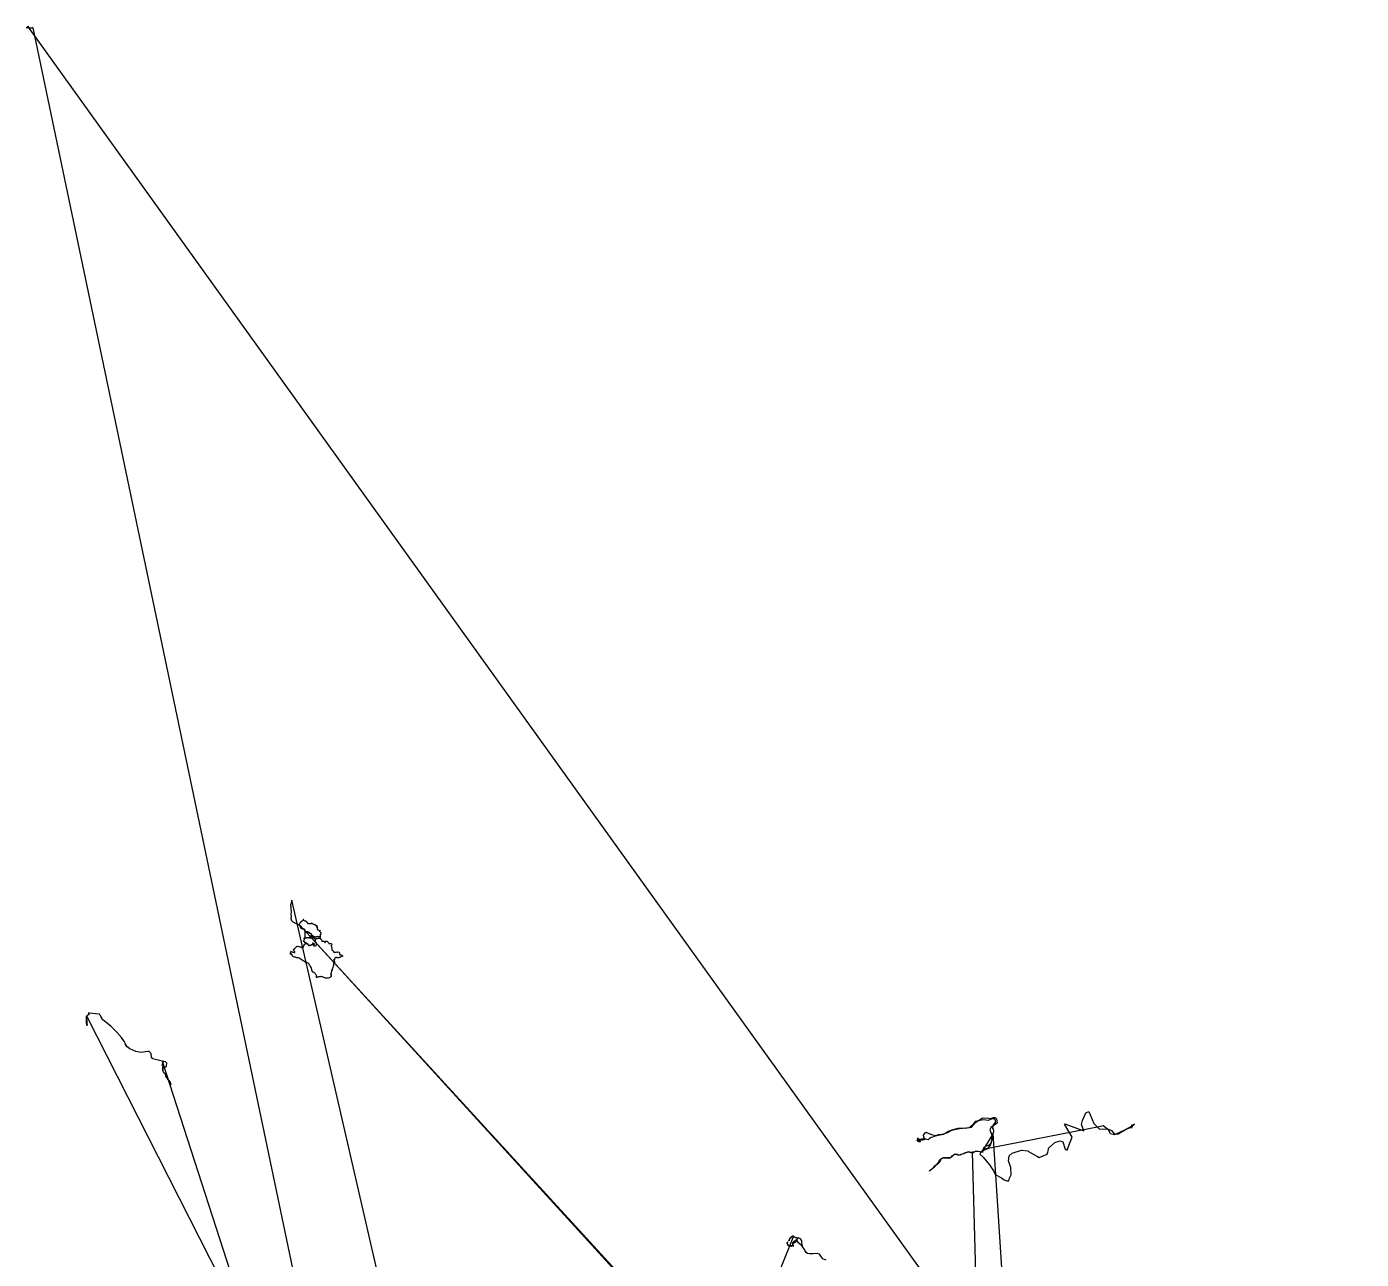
# Model space of a CAD drawing. Header units: metres. Extents: x 534009 to 558760, y 1823984 to 1869097.
# Drawn here: x 534009 to 558443, y 1846540 to 1869097 of the extents above; entities that cross this region are included whole.
import ezdxf

# ---------------------------------------------------------------- set-up
doc = ezdxf.new("R2010")
doc.units = ezdxf.units.M
doc.header["$MEASUREMENT"] = 0
doc.layers.add('Tracklog', color=7, linetype='Continuous')

msp = doc.modelspace()

# ---------------------------------------------------------------- linework, layer by layer
at = {"layer": 'Tracklog', "color": 18}
for points in [[(558443, 1835129, 299), (534042, 1869090, 423), (534045, 1869093, 416), (534019, 1869092, 380), (534020, 1869096, 379), (534015, 1869079, 370), (534015, 1869073, 368), (534012, 1869076, 366), (534009, 1869073, 367), (534009, 1869075, 365), (534010, 1869082, 367), (534013, 1869085, 368), (534015, 1869087, 366), (534019, 1869089, 365), (534024, 1869097, 367), (534026, 1869096, 368), (534027, 1869091, 367), (534029, 1869087, 367), (534026, 1869090, 364), (534034, 1869086, 364), (534045, 1869084, 363), (534064, 1869076, 348), (534077, 1869075, 344), (534078, 1869075, 344), (534085, 1869076, 344), (534088, 1869076, 344), (534097, 1869076, 344), (534108, 1869078, 343), (534116, 1869080, 340), (534123, 1869079, 337), (534127, 1869083, 337), (534129, 1869083, 338), (534128, 1869081, 339), (534124, 1869075, 339), (534123, 1869076, 341), (534123, 1869075, 344), (534123, 1869074, 345), (534121, 1869072, 343), (534121, 1869074, 342), (540851, 1836930, 271)], [(543100, 1834716, 218), (538864, 1853115, 615), (538864, 1853113, 617), (538861, 1853110, 618), (538861, 1853109, 618), (538859, 1853092, 620), (538852, 1853058, 619), (538840, 1853018, 620), (538845, 1852977, 621), (538844, 1852936, 623), (538850, 1852908, 623), (538849, 1852900, 622), (538847, 1852853, 619), (538848, 1852817, 618), (538845, 1852778, 615), (538854, 1852739, 612), (538884, 1852716, 611), (538916, 1852695, 609), (538944, 1852686, 609), (538982, 1852669, 608), (539013, 1852651, 605), (539025, 1852605, 602), (539070, 1852592, 600), (539095, 1852568, 597), (539100, 1852545, 595), (539107, 1852538, 590), (539108, 1852538, 589), (539143, 1852535, 587), (539185, 1852519, 582), (539206, 1852501, 576), (539236, 1852467, 566), (539262, 1852433, 560), (539281, 1852402, 556), (539293, 1852361, 548), (539298, 1852350, 545), (539299, 1852350, 546), (539299, 1852349, 544), (539301, 1852342, 547), (539306, 1852333, 545), (539310, 1852323, 543), (539311, 1852320, 542), (539310, 1852305, 541), (539307, 1852290, 540), (539302, 1852278, 537), (539292, 1852270, 534), (539285, 1852269, 532), (539277, 1852271, 531), (539268, 1852287, 532), (539263, 1852299, 535), (539266, 1852302, 537), (539264, 1852299, 544), (539268, 1852310, 545), (539260, 1852319, 544), (539264, 1852321, 547), (539272, 1852318, 546), (539256, 1852324, 547), (539249, 1852320, 547), (539253, 1852321, 545), (539243, 1852334, 543), (539249, 1852326, 540), (539258, 1852320, 535), (539254, 1852324, 530), (539247, 1852331, 531), (539252, 1852322, 530), (539260, 1852322, 534), (539260, 1852315, 530), (539263, 1852312, 536), (539264, 1852311, 538), (539256, 1852319, 538), (539257, 1852318, 535), (539257, 1852311, 534), (539253, 1852312, 534), (539248, 1852314, 535), (539247, 1852313, 536), (539239, 1852305, 537), (539229, 1852297, 536), (539220, 1852292, 536), (539206, 1852285, 535), (539184, 1852281, 534), (539176, 1852280, 534), (539160, 1852292, 534), (539153, 1852303, 531), (539150, 1852305, 530), (539148, 1852311, 530), (539145, 1852316, 530), (539134, 1852321, 532), (539121, 1852320, 532), (539118, 1852318, 531), (539115, 1852327, 532), (539114, 1852328, 532), (539109, 1852327, 532), (539106, 1852329, 531), (539106, 1852329, 530), (539108, 1852329, 530), (539104, 1852329, 530), (539101, 1852333, 531), (539100, 1852342, 533), (539094, 1852343, 534), (539093, 1852348, 535), (539090, 1852352, 536), (539084, 1852358, 539), (539079, 1852363, 543), (539076, 1852366, 545), (539077, 1852370, 544), (539077, 1852371, 544), (539081, 1852375, 546), (539085, 1852377, 549), (539086, 1852376, 549), (539087, 1852380, 551), (539091, 1852380, 553), (539091, 1852387, 555), (539092, 1852391, 558), (539093, 1852397, 561), (539094, 1852398, 561), (539095, 1852404, 563), (539086, 1852409, 565), (539086, 1852416, 568), (539090, 1852421, 568), (539093, 1852421, 569), (539098, 1852420, 569), (539102, 1852422, 569), (539101, 1852423, 568), (539101, 1852423, 567), (539104, 1852421, 565), (539103, 1852418, 563), (539107, 1852417, 564), (539108, 1852420, 565), (539113, 1852423, 563), (539118, 1852422, 561), (539124, 1852423, 558), (539131, 1852425, 558), (539135, 1852428, 559), (539137, 1852427, 556), (539141, 1852428, 555), (539147, 1852429, 556), (539158, 1852431, 555), (539165, 1852430, 557), (539171, 1852425, 559), (539178, 1852424, 560), (539185, 1852423, 560), (539191, 1852422, 560), (539197, 1852422, 561), (539201, 1852424, 563), (539207, 1852422, 562), (539206, 1852427, 561), (539204, 1852432, 562), (539206, 1852435, 560), (539205, 1852438, 558), (539207, 1852436, 557), (539212, 1852436, 557), (539215, 1852436, 553), (539206, 1852435, 554), (539202, 1852438, 554), (539198, 1852441, 556), (539195, 1852446, 560), (539196, 1852454, 559), (539193, 1852457, 559), (539194, 1852458, 559), (539204, 1852462, 560), (539214, 1852457, 560), (539219, 1852455, 560), (539238, 1852450, 560), (539245, 1852453, 561), (539251, 1852452, 561), (539268, 1852433, 558), (539270, 1852430, 555), (539270, 1852432, 556), (539269, 1852434, 559), (539271, 1852433, 559), (539270, 1852429, 559), (539271, 1852429, 558), (539272, 1852432, 557), (539269, 1852432, 558), (539272, 1852424, 560), (539283, 1852400, 556), (539291, 1852398, 554), (539300, 1852401, 553), (539310, 1852404, 551), (539317, 1852408, 549), (539321, 1852410, 547), (539326, 1852411, 544), (539332, 1852413, 541), (539336, 1852415, 539), (539341, 1852413, 536), (539348, 1852417, 534), (539352, 1852417, 533), (539359, 1852418, 532), (539369, 1852416, 531), (539375, 1852419, 529), (539385, 1852419, 526), (539389, 1852412, 526), (539387, 1852406, 527), (539389, 1852399, 522), (539394, 1852396, 521), (539408, 1852385, 519), (539413, 1852373, 518), (539411, 1852363, 519), (539410, 1852359, 520), (539423, 1852359, 522), (539431, 1852359, 524), (539444, 1852359, 524), (539456, 1852356, 526), (539461, 1852355, 527), (539466, 1852343, 527), (539470, 1852339, 525), (539478, 1852339, 521), (539474, 1852342, 521), (539475, 1852352, 522), (539470, 1852357, 521), (539475, 1852360, 521), (539482, 1852360, 521), (539492, 1852361, 521), (539501, 1852360, 521), (539515, 1852356, 521), (539519, 1852342, 519), (539527, 1852336, 520), (539534, 1852330, 521), (539545, 1852320, 522), (539547, 1852318, 521), (539554, 1852313, 521), (539552, 1852310, 525), (539554, 1852317, 524), (539564, 1852320, 522), (539569, 1852322, 522), (539583, 1852321, 523), (539591, 1852315, 525), (539600, 1852301, 526), (539592, 1852290, 524), (539588, 1852288, 522), (539587, 1852286, 517), (539584, 1852278, 515), (539586, 1852271, 514), (539586, 1852270, 512), (539589, 1852264, 513), (539589, 1852254, 513), (539593, 1852239, 512), (539595, 1852229, 513), (539597, 1852220, 513), (539597, 1852204, 513), (539603, 1852199, 514), (539614, 1852194, 515), (539620, 1852182, 515), (539624, 1852179, 515), (539631, 1852158, 512), (539646, 1852155, 512), (539665, 1852158, 514), (539681, 1852160, 515), (539694, 1852165, 514), (539703, 1852161, 514), (539708, 1852157, 516), (539705, 1852161, 518), (539713, 1852165, 518), (539726, 1852158, 517), (539734, 1852148, 515), (539737, 1852137, 514), (539737, 1852127, 515), (539741, 1852113, 516), (539752, 1852114, 515), (539760, 1852111, 513), (539765, 1852106, 512), (539771, 1852109, 513), (539772, 1852109, 513), (539775, 1852105, 515), (539782, 1852100, 515), (539788, 1852093, 515), (539790, 1852086, 516), (539788, 1852083, 518), (539784, 1852084, 517), (539782, 1852085, 517), (539776, 1852086, 520), (539771, 1852087, 518), (539767, 1852083, 522), (539765, 1852082, 526), (539764, 1852081, 528), (539761, 1852078, 529), (539751, 1852072, 531), (539743, 1852065, 532), (539739, 1852065, 530), (539732, 1852062, 531), (539724, 1852057, 535), (539720, 1852055, 535), (539714, 1852055, 538), (539701, 1852055, 542), (539696, 1852058, 542), (539687, 1852059, 543), (539686, 1852063, 544), (539683, 1852061, 547), (539676, 1852065, 550), (539668, 1852062, 551), (539659, 1852057, 552), (539651, 1852051, 554), (539645, 1852041, 556), (539645, 1852028, 558), (539644, 1852025, 561), (539643, 1852021, 561), (539639, 1852024, 563), (539636, 1852026, 564), (539637, 1852029, 565), (539638, 1852031, 568), (539635, 1852026, 566), (539634, 1852023, 565), (539631, 1852021, 565), (539629, 1852020, 566), (539630, 1852021, 569), (539629, 1852015, 571), (539637, 1852007, 570), (539640, 1851995, 571), (539641, 1851988, 571), (539644, 1851975, 570), (539645, 1851961, 569), (539643, 1851956, 571), (539640, 1851954, 575), (539638, 1851957, 578), (539641, 1851954, 581), (539641, 1851955, 581), (539640, 1851958, 584), (539640, 1851956, 581), (539638, 1851955, 584), (539636, 1851954, 585), (539634, 1851952, 584), (539627, 1851950, 585), (539626, 1851946, 587), (539628, 1851944, 587), (539627, 1851935, 590), (539628, 1851925, 593), (539627, 1851918, 596), (539625, 1851919, 599), (539624, 1851915, 597), (539624, 1851918, 599), (539621, 1851920, 600), (539622, 1851920, 602), (539624, 1851918, 603), (539624, 1851920, 601), (539624, 1851917, 602), (539627, 1851917, 600), (539626, 1851910, 601), (539622, 1851897, 601), (539615, 1851888, 602), (539611, 1851875, 603), (539607, 1851863, 605), (539603, 1851852, 606), (539601, 1851844, 606), (539602, 1851840, 605), (539600, 1851840, 606), (539602, 1851840, 610), (539607, 1851838, 606), (539611, 1851837, 604), (539608, 1851838, 607), (539601, 1851837, 611), (539601, 1851838, 612), (539599, 1851836, 614), (539598, 1851836, 613), (539598, 1851836, 610), (539590, 1851820, 608), (539587, 1851805, 608), (539582, 1851795, 607), (539582, 1851783, 609), (539584, 1851776, 611), (539581, 1851776, 611), (539588, 1851773, 615), (539588, 1851775, 616), (539583, 1851775, 621), (539576, 1851772, 623), (539584, 1851771, 624), (539585, 1851775, 625), (539584, 1851774, 627), (539584, 1851766, 628), (539580, 1851760, 633), (539576, 1851752, 637), (539572, 1851747, 639), (539578, 1851745, 638), (539577, 1851741, 637), (539580, 1851739, 639), (539582, 1851732, 641), (539584, 1851733, 642), (539586, 1851734, 644), (539586, 1851734, 643), (539581, 1851737, 640), (539583, 1851737, 636), (539586, 1851736, 639), (539582, 1851731, 644), (539580, 1851729, 645), (539584, 1851720, 647), (539586, 1851717, 648), (539573, 1851710, 651), (539568, 1851706, 651), (539549, 1851694, 652), (539530, 1851687, 651), (539504, 1851684, 654), (539481, 1851684, 659), (539462, 1851691, 657), (539456, 1851692, 656), (539455, 1851693, 655), (539452, 1851696, 655), (539437, 1851706, 657), (539423, 1851709, 659), (539409, 1851713, 661), (539393, 1851711, 662), (539386, 1851714, 661), (539373, 1851710, 662), (539359, 1851710, 663), (539343, 1851709, 663), (539333, 1851702, 662), (539325, 1851691, 661), (539319, 1851696, 662), (539310, 1851709, 660), (539312, 1851719, 660), (539313, 1851732, 660), (539308, 1851745, 659), (539297, 1851759, 655), (539288, 1851773, 652), (539271, 1851784, 650), (539255, 1851794, 647), (539242, 1851801, 645), (539238, 1851811, 640), (539237, 1851813, 638), (539239, 1851811, 640), (539236, 1851819, 641), (539238, 1851812, 642), (539237, 1851813, 643), (539239, 1851815, 643), (539237, 1851812, 643), (539239, 1851812, 642), (539236, 1851815, 643), (539227, 1851833, 637), (539229, 1851848, 632), (539224, 1851864, 624), (539221, 1851870, 618), (539213, 1851887, 613), (539208, 1851896, 612), (539201, 1851905, 609), (539195, 1851916, 607), (539189, 1851925, 605), (539178, 1851941, 603), (539164, 1851958, 600), (539151, 1851963, 600), (539150, 1851963, 600), (539137, 1851969, 598), (539120, 1851977, 594), (539109, 1851983, 591), (539108, 1851984, 589), (539119, 1851980, 588), (539124, 1851985, 589), (539124, 1851980, 591), (539120, 1851975, 593), (539120, 1851969, 593), (539119, 1851971, 593), (539103, 1851986, 591), (539085, 1851993, 588), (539069, 1852003, 586), (539051, 1852015, 586), (539033, 1852028, 588), (539017, 1852036, 589), (539001, 1852050, 588), (538982, 1852055, 586), (538967, 1852060, 584), (538953, 1852060, 583), (538944, 1852061, 581), (538927, 1852067, 578), (538909, 1852071, 575), (538895, 1852076, 572), (538886, 1852079, 571), (538878, 1852088, 569), (538878, 1852093, 569), (538876, 1852095, 567), (538874, 1852092, 569), (538872, 1852099, 571), (538866, 1852109, 567), (538861, 1852117, 561), (538858, 1852123, 558), (538854, 1852123, 556), (538845, 1852118, 556), (538839, 1852125, 557), (538837, 1852140, 558), (538840, 1852140, 557), (538840, 1852137, 552), (538841, 1852149, 548), (538843, 1852157, 548), (538845, 1852169, 543), (538846, 1852159, 547), (538845, 1852160, 548), (538848, 1852169, 550), (538845, 1852171, 547), (538839, 1852171, 543), (538850, 1852173, 540), (538868, 1852166, 537), (538874, 1852163, 536), (538879, 1852161, 537), (538891, 1852161, 536), (538896, 1852160, 535), (538907, 1852157, 535), (538917, 1852156, 533), (538919, 1852160, 535), (538918, 1852158, 537), (538920, 1852167, 538), (538914, 1852178, 539), (538904, 1852183, 538), (538900, 1852190, 532), (538893, 1852199, 533), (538896, 1852212, 531), (538909, 1852224, 530), (538911, 1852225, 530), (538922, 1852234, 531), (538929, 1852242, 534), (538940, 1852253, 538), (538950, 1852264, 540), (538961, 1852268, 541), (538970, 1852266, 543), (538979, 1852269, 543), (538986, 1852265, 542), (538995, 1852265, 540), (539006, 1852264, 539), (539029, 1852258, 537), (539030, 1852257, 537), (539047, 1852248, 536), (539048, 1852240, 534), (539036, 1852243, 531), (539036, 1852244, 531), (539044, 1852246, 532), (539058, 1852237, 530), (539067, 1852244, 530), (539069, 1852248, 531), (539075, 1852265, 532), (539085, 1852285, 534), (539096, 1852299, 533), (539100, 1852302, 534), (539115, 1852313, 533), (539117, 1852321, 534), (539108, 1852324, 532), (539116, 1852330, 530), (539126, 1852341, 530), (539121, 1852333, 531), (539120, 1852324, 530), (539123, 1852321, 531), (539144, 1852320, 531), (539153, 1852311, 532), (539161, 1852296, 531), (539171, 1852285, 529), (539189, 1852283, 528), (539200, 1852288, 527), (539225, 1852297, 528), (539239, 1852303, 529), (539251, 1852303, 530), (539257, 1852301, 529), (539269, 1852314, 527), (539266, 1852307, 522), (539265, 1852301, 525), (539264, 1852303, 527), (539267, 1852304, 532), (539272, 1852302, 532), (539270, 1852300, 533), (539260, 1852304, 536), (539249, 1852303, 546), (539255, 1852306, 545), (539256, 1852304, 544), (539257, 1852310, 542), (539265, 1852310, 543), (539261, 1852304, 541), (539258, 1852303, 542), (539257, 1852299, 541), (539264, 1852308, 539), (539264, 1852304, 535), (539260, 1852302, 535), (539259, 1852306, 534), (539262, 1852310, 537), (539260, 1852305, 539), (539254, 1852296, 544), (539253, 1852299, 547), (539256, 1852300, 549), (539265, 1852306, 558), (539261, 1852309, 559), (539264, 1852307, 557), (539262, 1852304, 561), (539266, 1852303, 556), (539276, 1852310, 547), (539274, 1852307, 546), (539278, 1852307, 540), (539274, 1852302, 540), (539267, 1852306, 540), (539269, 1852306, 528), (539269, 1852309, 525), (539272, 1852312, 527), (539273, 1852306, 527), (539270, 1852312, 532), (539273, 1852315, 530), (539268, 1852314, 531), (539267, 1852313, 534), (539265, 1852312, 535), (539265, 1852311, 536), (539266, 1852311, 541), (539267, 1852313, 539), (539264, 1852317, 540), (539272, 1852315, 537), (539267, 1852310, 536), (539269, 1852311, 539), (539265, 1852309, 540), (539263, 1852319, 536), (539269, 1852301, 542), (539264, 1852305, 544), (539266, 1852305, 547), (539259, 1852301, 554), (539266, 1852298, 544), (539260, 1852302, 544), (539264, 1852309, 548), (539260, 1852312, 553), (539264, 1852306, 553), (539269, 1852301, 553), (539270, 1852308, 528), (539271, 1852311, 527), (539272, 1852312, 522), (539271, 1852313, 522), (539270, 1852312, 519), (539278, 1852306, 521), (539269, 1852315, 527), (539270, 1852310, 525)], [(551358, 1839129, 400), (539008, 1852656, 605), (539017, 1852643, 599), (539018, 1852638, 595), (539019, 1852632, 592), (539021, 1852625, 592), (539023, 1852614, 593), (539033, 1852596, 594), (539032, 1852597, 593), (539040, 1852594, 592), (539049, 1852591, 592), (539056, 1852590, 592), (539058, 1852589, 593), (539073, 1852585, 594), (539075, 1852586, 593), (539088, 1852580, 594), (539086, 1852581, 594), (539096, 1852568, 591), (539101, 1852553, 585), (539105, 1852535, 580), (539107, 1852534, 575), (539113, 1852527, 573), (539118, 1852527, 575), (539113, 1852531, 579), (539110, 1852532, 582), (539114, 1852531, 582), (539117, 1852532, 584), (539129, 1852530, 584), (539135, 1852531, 583), (539145, 1852532, 584), (539164, 1852526, 582), (539166, 1852525, 582), (539176, 1852519, 581), (539194, 1852511, 579), (539197, 1852508, 576), (539204, 1852500, 575), (539210, 1852495, 572), (539215, 1852489, 571), (539229, 1852475, 569), (539233, 1852470, 567), (539238, 1852464, 565), (539252, 1852450, 566), (539253, 1852448, 564), (539254, 1852444, 561), (539256, 1852441, 559), (539256, 1852437, 559), (539262, 1852436, 560), (539266, 1852429, 563), (539271, 1852420, 563), (539270, 1852420, 563), (539270, 1852420, 560), (539272, 1852420, 560), (539276, 1852421, 560), (539274, 1852423, 561), (539273, 1852424, 562), (539275, 1852422, 562), (539279, 1852421, 562), (539276, 1852423, 563), (539275, 1852423, 562), (539268, 1852427, 562), (539264, 1852439, 563), (539265, 1852444, 563), (539265, 1852444, 563), (539271, 1852445, 563), (539282, 1852444, 562), (539285, 1852445, 562), (539291, 1852444, 559), (539301, 1852440, 555), (539309, 1852441, 552), (539314, 1852443, 552), (539319, 1852446, 550), (539321, 1852446, 548), (539324, 1852448, 548), (539327, 1852447, 547), (539330, 1852446, 547), (539332, 1852445, 544), (539334, 1852446, 544), (539341, 1852452, 540), (539347, 1852449, 538), (539352, 1852447, 538), (539358, 1852447, 539), (539363, 1852449, 540), (539370, 1852449, 540), (539370, 1852449, 540), (539371, 1852447, 539), (539372, 1852445, 539), (539381, 1852436, 536), (539380, 1852431, 533), (539381, 1852434, 533), (539384, 1852438, 533), (539385, 1852439, 533), (539387, 1852447, 534), (539389, 1852450, 534), (539389, 1852456, 534), (539389, 1852456, 534), (539389, 1852456, 536), (539389, 1852457, 538), (539388, 1852465, 538), (539389, 1852467, 537), (539390, 1852470, 537), (539390, 1852471, 537), (539385, 1852479, 538), (539385, 1852480, 539), (539387, 1852486, 541), (539390, 1852492, 541), (539391, 1852492, 541), (539397, 1852492, 541), (539400, 1852493, 542), (539401, 1852494, 541), (539402, 1852495, 542), (539401, 1852502, 541), (539405, 1852501, 543), (539405, 1852501, 543), (539405, 1852503, 543), (539403, 1852502, 541), (539399, 1852503, 541), (539392, 1852508, 541), (539391, 1852513, 540), (539392, 1852519, 539), (539388, 1852525, 537), (539386, 1852526, 537), (539379, 1852530, 536), (539377, 1852533, 536), (539377, 1852541, 534), (539378, 1852549, 533), (539378, 1852551, 532), (539382, 1852559, 533), (539380, 1852558, 533), (539381, 1852555, 535), (539381, 1852550, 535), (539375, 1852549, 536), (539371, 1852552, 535), (539367, 1852553, 535), (539364, 1852556, 536), (539358, 1852561, 537), (539354, 1852563, 537), (539345, 1852562, 538), (539340, 1852568, 539), (539336, 1852570, 539), (539332, 1852575, 539), (539333, 1852588, 538), (539334, 1852596, 538), (539337, 1852603, 537), (539338, 1852604, 537), (539334, 1852610, 538), (539329, 1852612, 539), (539324, 1852613, 539), (539320, 1852618, 540), (539320, 1852625, 540), (539324, 1852632, 539), (539328, 1852638, 539), (539327, 1852642, 538), (539326, 1852638, 539), (539324, 1852635, 542), (539325, 1852636, 543), (539326, 1852638, 543), (539326, 1852641, 542), (539324, 1852643, 541), (539316, 1852641, 541), (539316, 1852641, 539), (539310, 1852644, 538), (539302, 1852646, 538), (539297, 1852650, 538), (539298, 1852653, 538), (539296, 1852657, 538), (539295, 1852659, 538), (539292, 1852659, 540), (539287, 1852657, 541), (539281, 1852658, 540), (539277, 1852662, 541), (539272, 1852666, 539), (539263, 1852668, 540), (539253, 1852671, 538), (539244, 1852674, 540), (539234, 1852684, 544), (539233, 1852690, 545), (539226, 1852689, 544), (539214, 1852685, 547), (539209, 1852682, 543), (539189, 1852682, 542), (539172, 1852683, 542), (539162, 1852680, 542), (539155, 1852679, 542), (539151, 1852691, 544), (539150, 1852701, 542), (539140, 1852708, 539), (539134, 1852719, 539), (539130, 1852724, 542), (539128, 1852722, 542), (539128, 1852722, 544), (539120, 1852726, 544), (539108, 1852729, 542), (539094, 1852736, 540), (539089, 1852738, 544), (539082, 1852739, 542), (539076, 1852748, 544), (539072, 1852752, 547), (539067, 1852750, 548), (539079, 1852755, 552), (539075, 1852753, 552), (539073, 1852756, 554), (539076, 1852756, 552), (539076, 1852757, 562), (539071, 1852756, 562), (539068, 1852761, 558), (539077, 1852753, 552), (539071, 1852752, 550), (539083, 1852750, 556), (539080, 1852752, 559), (539078, 1852750, 564), (539068, 1852749, 564), (539068, 1852742, 570), (539056, 1852737, 569), (539056, 1852735, 569), (539048, 1852729, 570), (539044, 1852723, 573), (539035, 1852723, 574), (539033, 1852718, 570), (539031, 1852713, 568), (539030, 1852714, 571), (539032, 1852709, 578), (539030, 1852709, 578), (539034, 1852712, 579), (539030, 1852711, 581), (539028, 1852709, 579), (539022, 1852707, 579), (539021, 1852704, 581), (539013, 1852703, 581), (539011, 1852700, 585), (539012, 1852699, 591), (539013, 1852692, 591), (539011, 1852687, 593), (539008, 1852684, 598), (539007, 1852684, 597), (539009, 1852686, 599), (539004, 1852682, 600), (538998, 1852675, 601), (538992, 1852670, 603), (538992, 1852670, 603), (538990, 1852671, 602), (538990, 1852671, 605), (538991, 1852671, 608), (538991, 1852671, 609), (538991, 1852671, 608), (538991, 1852673, 606), (538990, 1852672, 605), (538990, 1852672, 604), (538989, 1852670, 602), (538989, 1852669, 603), (538995, 1852665, 603), (538998, 1852664, 603), (539008, 1852655, 605), (539016, 1852640, 605), (539021, 1852626, 605), (539029, 1852609, 607), (539045, 1852598, 602), (539069, 1852593, 597), (539092, 1852579, 594), (539100, 1852553, 590), (539106, 1852534, 589), (539100, 1852518, 583), (539099, 1852501, 575), (539100, 1852477, 568), (539102, 1852453, 565), (539103, 1852442, 563), (539105, 1852439, 563), (539105, 1852431, 562), (539107, 1852423, 561), (539109, 1852421, 559), (539118, 1852425, 560), (539119, 1852425, 560), (539123, 1852426, 559), (539136, 1852427, 559), (539145, 1852428, 557), (539162, 1852430, 556), (539177, 1852432, 561), (539185, 1852432, 562), (539195, 1852431, 563), (539205, 1852425, 561), (539212, 1852422, 558), (539218, 1852422, 556), (539224, 1852424, 554), (539230, 1852423, 552), (539234, 1852423, 553), (539242, 1852424, 553), (539253, 1852425, 554), (539268, 1852424, 556), (539268, 1852425, 556), (539261, 1852439, 558), (539245, 1852454, 562), (539241, 1852457, 563), (539233, 1852469, 564), (539227, 1852477, 566), (539220, 1852487, 572), (539212, 1852494, 577), (539202, 1852505, 581), (539193, 1852512, 583), (539190, 1852514, 584), (539176, 1852521, 588), (539158, 1852530, 591), (539136, 1852533, 592), (539114, 1852535, 594), (539103, 1852543, 598), (539098, 1852557, 601), (539093, 1852570, 603), (539091, 1852580, 604), (539073, 1852590, 605), (539050, 1852594, 607), (539040, 1852597, 609), (539030, 1852602, 610), (539023, 1852613, 611), (539019, 1852628, 612), (539015, 1852645, 612), (539006, 1852659, 613), (539006, 1852659, 613), (551572, 1838939, 401)], [(540728, 1837063, 280), (536500, 1850142, 696), (536498, 1850151, 692), (536507, 1850152, 690), (536516, 1850156, 688), (536513, 1850158, 686), (536494, 1850115, 640), (536481, 1850100, 637), (536486, 1850089, 625), (536511, 1850081, 607), (536513, 1850072, 604), (536513, 1850070, 602), (536513, 1850070, 600), (536514, 1850070, 599), (536513, 1850070, 598), (536513, 1850070, 599), (536512, 1850069, 600), (536512, 1850071, 599), (536514, 1850070, 598), (536511, 1850071, 600), (536511, 1850070, 600), (536510, 1850070, 598), (536503, 1850061, 598), (536502, 1850045, 601), (536503, 1850029, 602), (536502, 1850013, 605), (536503, 1850005, 600), (536502, 1849991, 597), (536504, 1849986, 595), (536508, 1849973, 593), (536525, 1849952, 593), (536527, 1849950, 592), (536525, 1849949, 593), (536537, 1849942, 595), (536565, 1849920, 604), (536562, 1849912, 607), (536561, 1849898, 600), (536566, 1849880, 597), (536567, 1849874, 595), (536569, 1849868, 594), (536577, 1849854, 593), (536584, 1849842, 592), (536584, 1849842, 590), (536583, 1849843, 590), (536587, 1849839, 588), (536607, 1849823, 588), (536613, 1849815, 589), (536616, 1849813, 588), (536617, 1849813, 587), (536626, 1849798, 588), (536627, 1849795, 587), (536626, 1849795, 586), (536628, 1849793, 586), (536634, 1849785, 587), (536637, 1849773, 586), (536642, 1849757, 585), (536642, 1849750, 585), (536647, 1849737, 585), (536648, 1849734, 585), (536647, 1849733, 585), (536647, 1849733, 584), (536649, 1849735, 585), (536646, 1849733, 587), (536646, 1849734, 587), (536642, 1849749, 588), (536638, 1849765, 588), (536637, 1849772, 588), (536634, 1849783, 588), (536628, 1849793, 587), (536624, 1849801, 586), (536623, 1849803, 587), (536620, 1849809, 588), (536615, 1849813, 589), (536607, 1849818, 591), (536601, 1849823, 592), (536590, 1849836, 589), (536584, 1849844, 589), (536573, 1849867, 591), (536562, 1849872, 594), (536562, 1849884, 591), (536561, 1849885, 590), (536559, 1849888, 591), (536557, 1849903, 591), (536554, 1849919, 588), (536542, 1849936, 588), (536530, 1849946, 591), (536522, 1849953, 591), (536520, 1849955, 591), (536511, 1849967, 590), (536506, 1849977, 593), (536499, 1850002, 596), (536499, 1850004, 596), (536500, 1850011, 594), (536499, 1850016, 592), (536503, 1850044, 596), (536503, 1850052, 594), (536502, 1850058, 593), (536505, 1850065, 592), (536505, 1850068, 593), (536505, 1850069, 596), (536507, 1850069, 596), (536508, 1850070, 596), (536513, 1850071, 597), (536514, 1850070, 596), (536514, 1850072, 598), (536516, 1850071, 600), (536543, 1850061, 600), (536546, 1850056, 602), (536569, 1850076, 600), (536570, 1850081, 600), (536575, 1850130, 602), (536550, 1850155, 606), (536440, 1850176, 609), (536316, 1850206, 611), (536295, 1850237, 612), (536288, 1850304, 612), (536250, 1850342, 611), (536229, 1850341, 611), (536105, 1850323, 612), (536007, 1850340, 618), (535898, 1850389, 625), (535841, 1850434, 631), (535827, 1850452, 632), (535813, 1850486, 637), (535816, 1850479, 637), (535814, 1850477, 637), (535816, 1850477, 634), (535820, 1850473, 633), (535824, 1850458, 635), (535825, 1850456, 635), (535823, 1850456, 634), (535824, 1850454, 636), (535827, 1850449, 636), (535827, 1850449, 635), (535837, 1850438, 635), (535847, 1850429, 635), (535855, 1850421, 634), (535855, 1850420, 633), (535845, 1850428, 634), (535839, 1850432, 633), (535834, 1850439, 633), (535832, 1850444, 633), (535829, 1850445, 634), (535827, 1850444, 634), (535828, 1850447, 634), (535829, 1850447, 634), (535827, 1850457, 632), (535822, 1850473, 633), (535819, 1850481, 632), (535819, 1850482, 632), (535800, 1850522, 633), (535746, 1850601, 634), (535652, 1850701, 638), (535549, 1850806, 646), (535466, 1850871, 648), (535404, 1850922, 647), (535364, 1850982, 644), (535358, 1851002, 644), (535333, 1851027, 644), (535271, 1851031, 646), (535158, 1851045, 646), (535150, 1851046, 647), (535137, 1851044, 649), (535141, 1851042, 644), (535137, 1851041, 643), (535145, 1851037, 639), (535150, 1851025, 640), (535146, 1851020, 641), (535140, 1851014, 642), (535123, 1851001, 640), (535116, 1850995, 639), (535107, 1850990, 638), (535106, 1850990, 638), (535108, 1850986, 638), (535106, 1850972, 637), (535107, 1850970, 636), (535105, 1850960, 637), (535104, 1850958, 638), (535104, 1850955, 637), (535101, 1850949, 639), (535101, 1850948, 638), (535104, 1850940, 637), (535111, 1850907, 642), (535111, 1850893, 647), (535111, 1850892, 643), (535110, 1850890, 640), (535108, 1850876, 637), (535109, 1850871, 636), (535109, 1850862, 635), (535107, 1850857, 633), (535111, 1850845, 632), (535114, 1850836, 631), (535114, 1850828, 631), (535114, 1850823, 631), (535111, 1850821, 630), (535112, 1850826, 632), (535111, 1850832, 634), (535110, 1850839, 631), (535108, 1850848, 631), (535106, 1850857, 632), (535106, 1850860, 632), (535105, 1850866, 633), (535104, 1850870, 633), (535105, 1850882, 635), (535106, 1850900, 638), (535104, 1850924, 641), (535101, 1850936, 645), (535102, 1850960, 646), (535102, 1850968, 647), (535101, 1850980, 649), (535104, 1850994, 650), (535104, 1850997, 650), (542807, 1835852, 242)], [(551585, 1838963, 410), (551325, 1848508, 425), (551322, 1848510, 432), (551325, 1848508, 438), (551332, 1848494, 485), (551331, 1848490, 503), (551331, 1848490, 507), (551330, 1848491, 508), (551324, 1848490, 509), (551316, 1848487, 509), (551315, 1848487, 509), (551310, 1848486, 508), (551302, 1848487, 508), (551294, 1848492, 510), (551292, 1848493, 510), (551274, 1848499, 511), (551263, 1848503, 511), (551251, 1848504, 511), (551245, 1848503, 511), (551246, 1848502, 511), (551234, 1848500, 511), (551223, 1848497, 511), (551223, 1848497, 511), (551212, 1848495, 511), (551202, 1848491, 512), (551201, 1848491, 512), (551188, 1848487, 513), (551177, 1848480, 514), (551167, 1848475, 515), (551154, 1848468, 514), (551136, 1848461, 514), (551119, 1848455, 515), (551099, 1848448, 516), (551081, 1848446, 517), (551066, 1848446, 517), (551047, 1848449, 513), (551030, 1848456, 512), (551019, 1848460, 511), (551004, 1848461, 514), (550986, 1848452, 515), (550973, 1848440, 518), (550961, 1848426, 521), (550947, 1848415, 521), (550931, 1848405, 521), (550912, 1848397, 518), (550893, 1848394, 513), (550874, 1848396, 510), (550859, 1848397, 508), (550843, 1848398, 508), (550841, 1848398, 508), (550823, 1848399, 510), (550814, 1848399, 510), (550796, 1848398, 509), (550780, 1848393, 511), (550767, 1848389, 513), (550758, 1848381, 515), (550751, 1848375, 516), (550744, 1848366, 518), (550738, 1848354, 521), (550730, 1848338, 524), (550728, 1848335, 524), (550721, 1848320, 526), (550713, 1848308, 526), (550700, 1848297, 530), (550690, 1848288, 532), (550683, 1848283, 533), (550669, 1848270, 531), (550659, 1848263, 528), (550656, 1848258, 530), (550646, 1848251, 528), (550637, 1848239, 530), (550629, 1848231, 533), (550621, 1848223, 535), (550611, 1848215, 533), (550600, 1848204, 530), (550594, 1848198, 526), (550584, 1848195, 521), (550581, 1848189, 518), (550565, 1848179, 514), (550556, 1848171, 513), (550547, 1848166, 513), (550544, 1848161, 513), (550542, 1848160, 514), (550538, 1848156, 515), (550536, 1848154, 517), (550539, 1848157, 516), (550547, 1848166, 515), (550558, 1848177, 515), (550564, 1848182, 515), (550582, 1848194, 514), (550597, 1848205, 515), (550607, 1848219, 519), (550621, 1848233, 519), (550636, 1848248, 519), (550649, 1848261, 526), (550660, 1848270, 532), (550676, 1848284, 538), (550691, 1848298, 542), (550700, 1848313, 545), (550707, 1848330, 551), (550707, 1848331, 551), (550720, 1848353, 546), (550739, 1848375, 541), (550770, 1848390, 536), (550772, 1848391, 536), (550800, 1848395, 533), (550834, 1848398, 513), (550858, 1848397, 510), (550880, 1848396, 513), (550901, 1848393, 515), (550913, 1848396, 517), (550931, 1848406, 517), (550942, 1848418, 516), (550954, 1848431, 517), (550968, 1848445, 516), (550987, 1848459, 513), (550992, 1848461, 510), (551016, 1848466, 502), (551041, 1848461, 499), (551062, 1848452, 499), (551085, 1848450, 498), (551107, 1848455, 497), (551128, 1848465, 498), (551144, 1848472, 497), (551167, 1848479, 496), (551185, 1848490, 496), (551197, 1848494, 499), (551218, 1848501, 500), (551240, 1848506, 500), (551263, 1848507, 500), (551275, 1848502, 500), (551297, 1848494, 502), (551312, 1848489, 507), (551330, 1848490, 513), (551346, 1848496, 513), (551352, 1848501, 515), (551358, 1848506, 510), (551359, 1848509, 509), (551375, 1848515, 509), (551375, 1848518, 509), (551380, 1848518, 509), (551388, 1848520, 510), (551419, 1848518, 512), (551429, 1848518, 513), (551490, 1848505, 518), (551518, 1848506, 524), (551515, 1848522, 527), (551513, 1848522, 526), (551512, 1848522, 526), (551511, 1848521, 525), (551511, 1848521, 524), (551512, 1848522, 523), (551513, 1848522, 521), (551513, 1848521, 519), (551514, 1848520, 519), (551512, 1848525, 519), (551520, 1848558, 519), (551545, 1848596, 521), (551572, 1848616, 522), (551624, 1848631, 524), (551672, 1848679, 526), (551685, 1848733, 531), (551681, 1848734, 535), (551681, 1848758, 538), (551682, 1848782, 538), (551714, 1848876, 538), (551708, 1848921, 539), (551700, 1848939, 541), (551708, 1849001, 546), (551744, 1849041, 550), (551744, 1849091, 558), (551734, 1849100, 561), (551725, 1849108, 563), (551684, 1849108, 569), (551613, 1849082, 576), (551525, 1849093, 582), (551375, 1849059, 585), (551340, 1849022, 587), (551266, 1848945, 592), (551193, 1848933, 597), (551178, 1848938, 598), (551072, 1848934, 599), (551059, 1848932, 599), (550962, 1848908, 599), (550880, 1848877, 599), (550807, 1848829, 598), (550793, 1848823, 598), (550766, 1848821, 598), (550755, 1848817, 598), (550721, 1848818, 597), (550701, 1848818, 597), (550698, 1848817, 597), (550643, 1848792, 598), (550575, 1848770, 600), (550556, 1848763, 600), (550532, 1848743, 602), (550514, 1848725, 604), (550482, 1848730, 610), (550451, 1848744, 615), (550383, 1848735, 619), (550371, 1848734, 620), (550334, 1848735, 625), (550332, 1848731, 623), (550330, 1848730, 622), (550327, 1848731, 625), (550322, 1848730, 625), (550320, 1848730, 626), (550320, 1848729, 627), (550317, 1848728, 627), (550317, 1848725, 628), (550317, 1848722, 629), (550318, 1848722, 628), (550324, 1848729, 628), (550330, 1848731, 628), (550335, 1848733, 626), (550330, 1848730, 626), (550325, 1848737, 627), (550325, 1848741, 627), (550325, 1848756, 626), (550323, 1848761, 628), (550325, 1848756, 625), (550323, 1848749, 625), (550323, 1848744, 625), (550320, 1848735, 625), (550318, 1848727, 625), (550315, 1848725, 624), (550312, 1848723, 625), (550313, 1848722, 626), (550314, 1848723, 627), (550315, 1848722, 628), (550314, 1848722, 630), (550312, 1848719, 628), (550313, 1848719, 627), (550312, 1848720, 626), (550311, 1848719, 627), (550308, 1848718, 628), (550309, 1848720, 628), (550311, 1848721, 627), (550311, 1848722, 627), (550317, 1848724, 626), (550334, 1848735, 625), (550333, 1848733, 624), (550331, 1848731, 624), (550333, 1848732, 623), (550334, 1848733, 624), (550337, 1848731, 623), (550334, 1848733, 623), (550332, 1848735, 624), (550330, 1848735, 625), (550332, 1848734, 623), (550332, 1848735, 623), (550333, 1848736, 629), (550334, 1848736, 627), (550334, 1848732, 624), (550334, 1848731, 624), (550335, 1848731, 625), (550333, 1848735, 623), (550331, 1848731, 622), (550332, 1848733, 623), (550319, 1848725, 621), (550313, 1848725, 622), (550309, 1848722, 625), (550306, 1848722, 622), (550309, 1848722, 620), (550306, 1848721, 625), (550308, 1848720, 625), (550307, 1848721, 626), (550308, 1848721, 625), (550307, 1848722, 625), (550306, 1848723, 628), (550307, 1848722, 623), (550308, 1848717, 622), (550309, 1848721, 619), (550310, 1848723, 620), (550316, 1848724, 620), (550319, 1848725, 620), (550327, 1848718, 618), (550320, 1848710, 618), (550314, 1848710, 618), (550325, 1848702, 620), (550334, 1848701, 621), (550345, 1848698, 621), (550355, 1848696, 622), (550356, 1848696, 622), (550373, 1848698, 625), (550372, 1848699, 627), (550371, 1848701, 629), (550357, 1848698, 628), (550337, 1848698, 624), (550324, 1848703, 620), (550332, 1848712, 616), (550360, 1848720, 616), (550388, 1848725, 616), (550412, 1848725, 615), (550432, 1848730, 614), (550447, 1848733, 613), (550456, 1848742, 613), (550454, 1848745, 613), (550447, 1848757, 614), (550452, 1848753, 614), (550447, 1848749, 614), (550441, 1848747, 614), (550438, 1848745, 614), (550417, 1848739, 615), (550408, 1848738, 614), (550403, 1848737, 614), (550398, 1848736, 616), (550392, 1848737, 618), (550383, 1848735, 619), (550373, 1848735, 620), (550352, 1848733, 621), (550334, 1848735, 625), (550332, 1848733, 624), (550331, 1848732, 626), (550335, 1848732, 625), (550355, 1848729, 624), (550427, 1848742, 620), (550453, 1848744, 616), (550451, 1848744, 616), (550446, 1848747, 616), (550442, 1848756, 615), (550430, 1848813, 613), (550472, 1848866, 608), (550575, 1848823, 606), (550647, 1848803, 603), (550674, 1848807, 603), (550781, 1848831, 603), (550866, 1848860, 604), (550927, 1848900, 604), (550998, 1848918, 606), (551084, 1848932, 607), (551210, 1848945, 607), (551308, 1848956, 604), (551382, 1849043, 596), (551505, 1849126, 593), (551621, 1849120, 591), (551654, 1849116, 590), (551712, 1849135, 587), (551738, 1849134, 585), (551767, 1849111, 582), (551775, 1849029, 572), (551669, 1848957, 546), (551641, 1848917, 531), (551688, 1848775, 535), (551653, 1848642, 526), (551597, 1848564, 523), (551485, 1848515, 522), (551460, 1848462, 522), (551523, 1848412, 523), (551635, 1848271, 521), (551708, 1848162, 526), (551742, 1848091, 527), (551853, 1848030, 526), (551906, 1847995, 526), (551954, 1847977, 526), (551989, 1847976, 526), (551999, 1848013, 525), (552035, 1848088, 521), (552025, 1848223, 517), (551985, 1848339, 517), (551996, 1848432, 518), (552050, 1848480, 518), (552223, 1848540, 519), (552336, 1848523, 517), (552352, 1848513, 517), (552512, 1848419, 516), (552545, 1848402, 516), (552690, 1848466, 515), (552704, 1848499, 515), (552717, 1848549, 514), (552717, 1848574, 513), (552832, 1848680, 506), (552928, 1848705, 505), (552950, 1848703, 504), (552980, 1848692, 503), (553021, 1848553, 480), (553058, 1848535, 488), (553102, 1848653, 490), (553148, 1848776, 494), (553011, 1849011, 503), (553013, 1849021, 501), (553362, 1848890, 447), (553322, 1849004, 460), (553337, 1849082, 458), (553401, 1849219, 463), (553452, 1849245, 463), (553544, 1849026, 488), (553649, 1848922, 493), (553799, 1848927, 489), (553867, 1848899, 489), (553919, 1848834, 489), (553992, 1848831, 488), (554003, 1848840, 488), (554154, 1848932, 488), (554274, 1848994, 492), (554288, 1849016, 489), (554256, 1848996, 487), (554253, 1848985, 487), (554251, 1848986, 487), (554254, 1848987, 487), (554245, 1848982, 487), (554240, 1848994, 486), (554251, 1848986, 486), (554242, 1848985, 486), (554239, 1848993, 487), (554238, 1848994, 487), (554235, 1848940, 487), (554244, 1848981, 487), (554245, 1848980, 487), (554249, 1848986, 488), (554248, 1848979, 488), (554239, 1848986, 493), (554245, 1848976, 501), (554251, 1848984, 494), (554250, 1848988, 491), (554252, 1848990, 489), (554247, 1848985, 489), (554248, 1848963, 490), (554237, 1848956, 489), (554106, 1848904, 482), (553948, 1848827, 474), (553925, 1848820, 473), (553850, 1848839, 469), (553841, 1848860, 467), (553820, 1848903, 464), (553718, 1848982, 463), (553646, 1848966, 468), (551512, 1848548, 521), (551511, 1848548, 521), (551512, 1848548, 525), (551512, 1848549, 526), (551506, 1848514, 519), (551507, 1848513, 530), (551507, 1848514, 530), (551682, 1848807, 539), (551684, 1848808, 538), (551684, 1848808, 537), (551685, 1848806, 540), (551691, 1848815, 540), (551692, 1848823, 543), (551696, 1848828, 541), (551699, 1848829, 541), (551699, 1848839, 539), (551701, 1848838, 540), (551700, 1848840, 541), (551699, 1848841, 541), (551698, 1848842, 539), (551696, 1848839, 538), (551696, 1848838, 538), (551696, 1848840, 539), (553295, 1824054, 442)], [(548644, 1846523, 525), (548584, 1846547, 523), (548550, 1846595, 522), (548523, 1846633, 523), (548481, 1846649, 525), (548406, 1846640, 527), (548343, 1846638, 527), (548303, 1846644, 527), (548281, 1846666, 525), (548236, 1846737, 512), (548199, 1846789, 501), (548172, 1846816, 496), (548138, 1846847, 493), (548101, 1846887, 491), (548102, 1846886, 493), (548100, 1846887, 497), (548100, 1846888, 497), (548097, 1846891, 500), (548101, 1846895, 501), (548102, 1846896, 501), (548112, 1846903, 501), (548117, 1846907, 500), (548117, 1846909, 499), (548116, 1846909, 496), (548113, 1846912, 495), (548115, 1846909, 495), (548113, 1846906, 497), (548110, 1846904, 499), (548107, 1846900, 500), (548106, 1846898, 500), (548098, 1846896, 501), (548098, 1846896, 501), (548091, 1846888, 502), (548089, 1846885, 503), (548088, 1846883, 503), (548088, 1846882, 503), (548085, 1846881, 502), (548084, 1846873, 502), (548083, 1846872, 502), (548079, 1846870, 503), (548079, 1846871, 501), (548079, 1846870, 498), (548084, 1846856, 498), (548085, 1846854, 498), (548086, 1846850, 500), (548085, 1846851, 497), (548087, 1846849, 496), (548088, 1846852, 498), (548085, 1846857, 500), (548085, 1846857, 502), (548084, 1846859, 502), (548087, 1846865, 505), (548099, 1846874, 507), (548100, 1846875, 508), (548102, 1846875, 509), (548105, 1846887, 510), (548106, 1846885, 509), (548106, 1846886, 507), (548106, 1846885, 506), (548094, 1846878, 505), (548091, 1846869, 504), (548086, 1846868, 507), (548084, 1846870, 507), (548082, 1846866, 507), (548086, 1846853, 505), (548086, 1846854, 504), (548086, 1846855, 503), (548085, 1846854, 500), (548086, 1846858, 501), (548086, 1846857, 503), (548086, 1846853, 503), (548088, 1846855, 503), (548087, 1846858, 503), (548087, 1846859, 502), (548084, 1846868, 501), (548081, 1846870, 502), (548078, 1846866, 501), (548078, 1846863, 501), (548073, 1846861, 500), (548073, 1846855, 499), (548072, 1846850, 497), (548069, 1846849, 497), (548065, 1846846, 496), (548063, 1846846, 497), (548059, 1846844, 498), (548056, 1846841, 497), (548056, 1846841, 497), (548057, 1846840, 494), (548047, 1846834, 493), (548042, 1846833, 494), (548041, 1846831, 494), (548035, 1846827, 492), (548033, 1846815, 488), (548036, 1846806, 485), (548037, 1846799, 483), (548036, 1846796, 482), (548037, 1846787, 481), (548041, 1846786, 480), (548054, 1846787, 480), (548053, 1846788, 482), (548047, 1846785, 482), (548042, 1846786, 484), (548029, 1846785, 486), (548019, 1846786, 489), (548011, 1846784, 489), (548002, 1846784, 487), (547991, 1846787, 483), (547978, 1846790, 486), (547971, 1846792, 488), (547966, 1846795, 488), (547954, 1846795, 489), (547953, 1846796, 489), (547944, 1846804, 490), (547943, 1846807, 491), (547943, 1846810, 491), (547941, 1846811, 491), (547937, 1846819, 492), (547933, 1846826, 491), (547932, 1846834, 491), (547932, 1846841, 490), (547934, 1846846, 488), (547937, 1846848, 486), (547938, 1846851, 486), (547939, 1846852, 484), (547938, 1846856, 482), (547936, 1846856, 482), (547936, 1846856, 481), (547936, 1846856, 482), (547940, 1846855, 483), (547941, 1846855, 485), (547943, 1846855, 487), (547947, 1846854, 487), (547941, 1846856, 489), (547941, 1846857, 491), (547940, 1846856, 489), (547937, 1846855, 488), (547936, 1846854, 488), (547936, 1846854, 488), (547935, 1846850, 488), (547935, 1846850, 484), (547933, 1846846, 482), (547932, 1846845, 482), (547933, 1846837, 482), (547934, 1846827, 480), (547934, 1846823, 480), (547937, 1846810, 482), (547940, 1846806, 482), (547946, 1846797, 481), (547951, 1846791, 481), (547959, 1846787, 480), (547968, 1846784, 478), (547978, 1846780, 478), (547991, 1846780, 480), (547991, 1846781, 480), (547995, 1846784, 480), (548005, 1846780, 481), (548011, 1846783, 482), (548018, 1846784, 483), (548024, 1846783, 482), (548029, 1846785, 482), (548035, 1846789, 482), (548037, 1846798, 485), (548037, 1846806, 487), (548035, 1846814, 489), (548037, 1846824, 491), (548036, 1846823, 491), (548036, 1846824, 492), (548037, 1846828, 494), (548036, 1846831, 495), (548035, 1846832, 496), (548035, 1846837, 497), (548035, 1846846, 498), (548045, 1846856, 498), (548053, 1846863, 497), (548056, 1846867, 498), (548065, 1846873, 498), (548066, 1846876, 499), (548072, 1846881, 500), (548076, 1846882, 500), (548083, 1846879, 500), (548087, 1846880, 501), (548091, 1846885, 502), (548101, 1846883, 501), (548104, 1846880, 503), (548103, 1846881, 504), (548107, 1846885, 505), (548109, 1846886, 509), (548103, 1846885, 507), (548103, 1846883, 505), (548103, 1846887, 507), (548106, 1846883, 509), (548112, 1846883, 507), (548123, 1846862, 505), (548186, 1846802, 503), (548208, 1846777, 503), (548214, 1846788, 503), (548201, 1846838, 498), (548199, 1846880, 495), (548178, 1846914, 491), (548136, 1846930, 488), (548137, 1846926, 485), (548128, 1846922, 488), (548128, 1846923, 489), (548111, 1846932, 489), (548102, 1846935, 488), (548082, 1846935, 489), (548063, 1846943, 489), (548063, 1846945, 488), (548062, 1846950, 487), (548048, 1846961, 488), (548041, 1846961, 485), (548035, 1846962, 484), (548035, 1846963, 482), (548016, 1846959, 482), (548012, 1846953, 480), (548001, 1846947, 482), (547998, 1846943, 483), (547992, 1846932, 484), (547987, 1846925, 482), (547987, 1846921, 480), (547976, 1846913, 479), (547972, 1846905, 480), (547966, 1846896, 481), (547966, 1846897, 481), (547962, 1846892, 476), (547961, 1846888, 475), (547961, 1846889, 475), (547963, 1846894, 474), (547970, 1846889, 474), (547971, 1846878, 473), (547969, 1846879, 474), (547966, 1846888, 476), (547982, 1846917, 473), (547991, 1846934, 474), (548036, 1846970, 476), (548033, 1846964, 477), (548030, 1846966, 477), (548031, 1846965, 480), (548033, 1846966, 482), (548033, 1846966, 487), (548034, 1846966, 491), (548033, 1846967, 493), (548033, 1846966, 495), (548032, 1846969, 484), (548034, 1846969, 483), (548036, 1846967, 479), (548037, 1846967, 481), (548046, 1846963, 480), (543126, 1834730, 210)]]:
    msp.add_polyline3d(points, dxfattribs=at)

doc.saveas('drawing.dxf')
